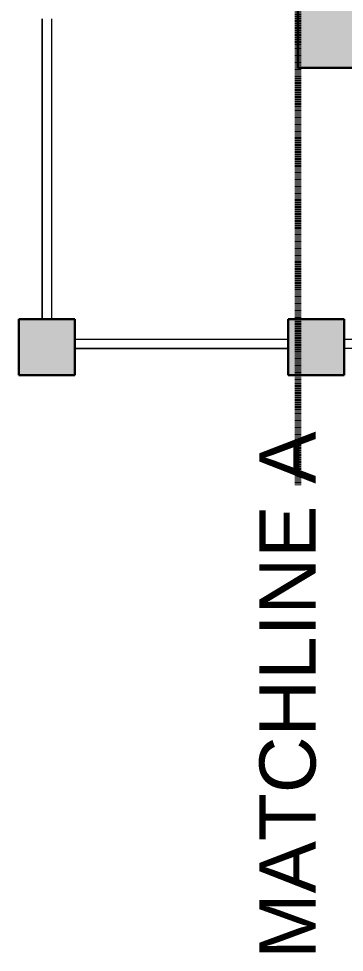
# Model space of a CAD drawing. Header units: inches. Extents: x -1176 to 1551, y -3558 to 978.
# Drawn here: x -57.8 to 11.7, y -190.2 to 9.3 of the extents above; entities that cross this region are included whole.
import ezdxf

# ---------------------------------------------------------------- set-up
doc = ezdxf.new("R2010")
doc.units = ezdxf.units.IN
doc.header["$MEASUREMENT"] = 0
doc.linetypes.add('Dash', pattern=[0.25, 0.125, -0.125])
doc.linetypes.add('Demolished', pattern=[0.1875, 0.125, -0.0625])
for name, color, linetype, lineweight in [('A-ANNO-MATC', 214, 'Dash', 140), ('A-COLS', 52, 'Continuous', 18), ('A-FLOR-HRAL', 11, 'Continuous', 18), ('A-ROOF', 132, 'Demolished', 9), ('A-WALL', 113, 'Continuous', 18), ('A-WALL-PATT', 111, 'Continuous', 18), ('G-ANNO-TEXT', 231, 'Continuous', 9)]:
    doc.layers.add(name, color=color, linetype=linetype, lineweight=lineweight)
doc.styles.add('Swis721 Lt BT_1', font='swissl.ttf', dxfattribs={"height": 12})

# ---------------------------------------------------------------- blocks, each defined once
blk = doc.blocks.new('Top Rail Type - Top Rail_Internal_-5011479-1st Floor Demo')
at = {"layer": 'A-FLOR-HRAL', "lineweight": 9}
for p, q in [((-52.85, -54.86), (-52.85, 9.32)), ((-50.85, 9.32), (-50.85, -54.86)), ((-45.85, -59.18), (-0.35, -59.18)), ((11.65, -59.18), (94.9, -59.18)), ((-0.35, -61.18), (-45.85, -61.18)), ((94.9, -61.18), (11.65, -61.18))]:
    blk.add_line(p, q, dxfattribs=at)
blk = doc.blocks.new('Top Rail Type - Top Rail_Internal_-V4-1st Floor Demo')
at = {"layer": 'A-FLOR-HRAL', "lineweight": 9}
for p, q in [((-52.85, 9.32), (-52.85, -54.86)), ((-50.85, 9.32), (-50.85, -54.86)), ((-45.85, -59.18), (-0.35, -59.18)), ((-45.85, -61.18), (-0.35, -61.18))]:
    blk.add_line(p, q, dxfattribs=at)

msp = doc.modelspace()

# ---------------------------------------------------------------- hatches: boundary and pattern name
at = {"layer": 'A-COLS'}
msp.add_hatch(color=250, dxfattribs=at).paths.add_polyline_path([(-0.35, -66.86), (11.65, -66.86), (11.65, -54.86), (-0.35, -54.86)], flags=0)
at = {"layer": 'A-ROOF', "linetype": 'Continuous'}
msp.add_hatch(color=250, dxfattribs=at).paths.add_polyline_path([(-57.85, -66.86), (-45.85, -66.86), (-45.85, -54.86), (-57.85, -54.86)], flags=0)
at = {"layer": 'A-WALL-PATT', "lineweight": 9}
h = msp.add_hatch(color=7, dxfattribs=at)
h.paths.add_polyline_path([(1.72, -1.17), (18.22, -1.17), (18.22, 116.22), (1.72, 116.22), (1.72, 47.47)], flags=0)
h.paths.add_polyline_path([(1.72, 154.72), (18.22, 154.72), (18.22, 335.37), (1.72, 335.37), (1.72, 190.5)], flags=0)
h.paths.add_polyline_path([(1.72, 388.37), (18.22, 388.37), (18.22, 814.52), (1.72, 814.52), (1.72, 424.34)], flags=0)

# ---------------------------------------------------------------- linework, layer by layer
at = {"layer": 'A-ANNO-MATC'}
msp.add_line((1.72, 857.52), (1.72, -90.48), dxfattribs=at)
at = {"layer": 'A-COLS', "color": 8, "lineweight": 30}
for p, q in [((11.65, -54.86), (-0.35, -54.86)), ((-0.35, -54.86), (-0.35, -66.86)), ((11.65, -66.86), (11.65, -54.86)), ((-0.35, -66.86), (11.65, -66.86))]:
    msp.add_line(p, q, dxfattribs=at)
at = {"layer": 'A-ROOF', "color": 8, "linetype": 'Continuous', "lineweight": 30}
for p, q in [((-45.85, -54.86), (-57.85, -54.86)), ((-57.85, -54.86), (-57.85, -66.86)), ((-45.85, -66.86), (-45.85, -54.86)), ((-57.85, -66.86), (-45.85, -66.86))]:
    msp.add_line(p, q, dxfattribs=at)
at = {"layer": 'A-WALL', "color": 8, "lineweight": 30}
for p, q in [((1.72, 47.47), (1.72, -1.17)), ((1.72, -1.17), (480.78, -1.17))]:
    msp.add_line(p, q, dxfattribs=at)

# ---------------------------------------------------------------- block references
at = {"layer": 'A-FLOR-HRAL', "lineweight": 9}
for name in ['Top Rail Type - Top Rail_Internal_-5011479-1st Floor Demo', 'Top Rail Type - Top Rail_Internal_-V4-1st Floor Demo']:
    msp.add_blockref(name, (0, 0), dxfattribs=at)

# ---------------------------------------------------------------- texts
at = {"layer": 'G-ANNO-TEXT', "color": 7, "insert": (-6.47, -191.57), "char_height": 12, "width": 127.1085, "attachment_point": 1, "rotation": 90, "style": 'Swis721 Lt BT_1'}
msp.add_mtext('MATCHLINE A', dxfattribs=at)

doc.saveas('drawing.dxf')
